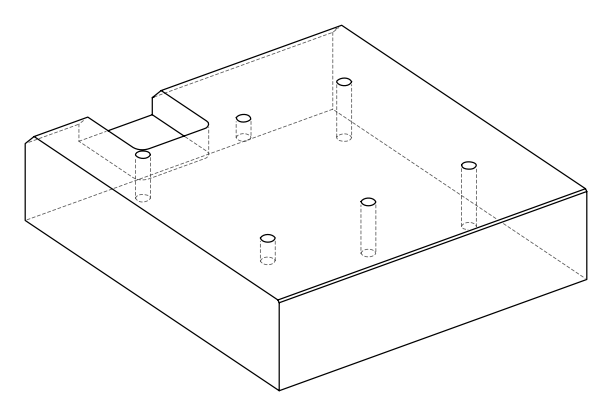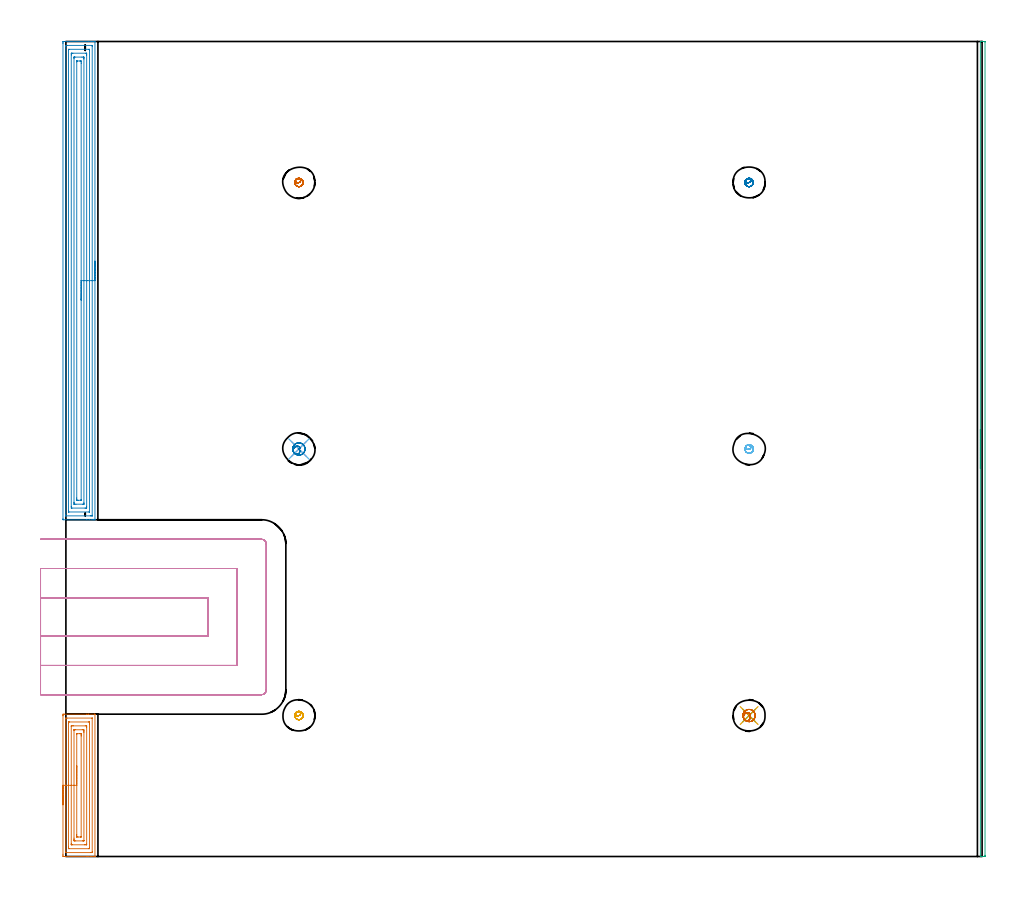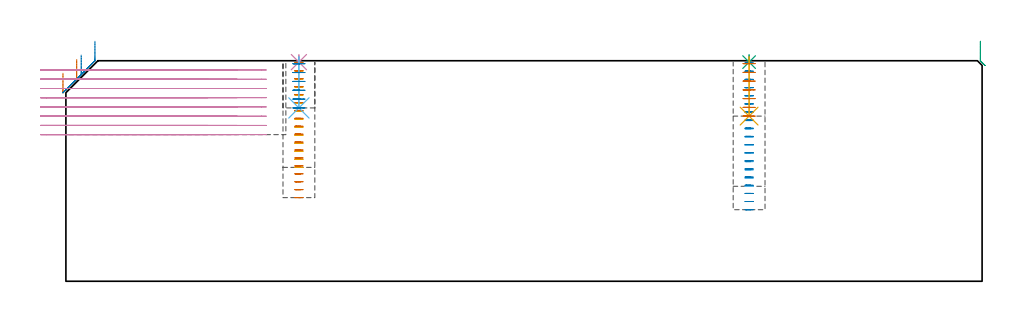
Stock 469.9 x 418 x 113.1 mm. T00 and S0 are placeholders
(PLAN: 14 operations, 5 tool changes, 42.7 min)
(1 AREA_MILL | FG_CHAMFER_SURFACE | UGT0205_001 | 3.82 min | 10816 mm3)
(2 AREA_MILL_1 | FG_CHAMFER_SURFACE_1 | UGT0205_001 | 12.09 min | 33984 mm3)
(3 AREA_MILL_2 | FG_CHAMFER_SURFACE_2 | UGT0205_001 | 3.5 min | 1203 mm3)
(4 MILL_SLOT | SLOT_PARTIAL_RECTANGULAR | UGT0201_094 | Follow Part, ap 5, ae 75% | 15.54 min | 421760 mm3)
(5 MILL_BLIND_HOLE_FROM_SOLID_MATERIAL | STEP1POCKET | NXT0201_011 | Spiral | 1.2 min | 11385 mm3)
(6 MILL_BLIND_HOLE_FROM_SOLID_MATERIAL_1 | STEP1POCKET_3 | NXT0201_011 | Spiral | 1.37 min | 13431 mm3)
(7 MILL_BLIND_HOLE_FROM_SOLID_MATERIAL_2 | STEP1POCKET_4 | NXT0201_011 | Spiral | 1.54 min | 14615 mm3)
(8 MILL_BLIND_HOLE_FROM_SOLID_MATERIAL_3 | STEP1POCKET_5 | NXT0201_011 | Spiral | 1.63 min | 15939 mm3)
(9 SPOT_DRILL | STEP1POCKET_1 | NXT0321_9005460120000 | 0.03 min | 14 mm3)
(10 SPOT_DRILL_1 | STEP1POCKET_2 | NXT0321_9005460120000 | 0.03 min | 21 mm3)
(11 DRILL_BLIND_HOLE_INTO_CENTER | STEP1POCKET_1 | NXT0301_128 | 0.12 min | 3072 mm3)
(12 DRILL_BLIND_HOLE_INTO_CENTER_1 | STEP1POCKET_2 | NXT0301_128 | 0.11 min | 2602 mm3)
(13 MILL_ROUGH_BLIND_HOLE_CONTOUR | STEP1POCKET_1 | NXT0201_010 | Spiral | 0.91 min | 2837 mm3)
(14 MILL_ROUGH_BLIND_HOLE_CONTOUR_1 | STEP1POCKET_2 | NXT0201_010 | Spiral | 0.78 min | 2408 mm3)
(TOOL UGT0205_001 | Chamfer Mill 20 x 3 x 45 deg. | D20 FL50 Z2)
(TOOL UGT0201_094 | End mill 20 mm | D20 FL38 Z4)
(TOOL NXT0201_011 | ENDMILL 12mm [2P460-1200-NA 1630] | D12 FL38 Z6)
(TOOL NXT0321_9005460120000 | NC Spot Drill, 142deg, 12mm, Carbide, Uncoated | D12 PA142 FL30 Z2)
(TOOL NXT0301_128 | Carbide Drill 12mm [861.1-1200-036A1-GP GC34] | D12 PA150 FL37.4 Z2)
(TOOL NXT0201_010 | ENDMILL 10mm [2P460-1000-NA 1630] | D10 FL30 Z6)
(OP 1 AREA_MILL)
G17 G21 G94 G90
T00 M6
G54
G17 G0 G90 X-1.5 Y26.5 S1061 M3
G43 Z123.1 H0
Z106.7
G94 G1 Y26.538 Z105.828 F250.
Y26.652 Z104.964
Y26.841 Z104.112
Y27.103 Z103.28
Y27.437 Z102.474
Y27.84 Z101.7
Y28.308 Z100.964
Y28.84 Z100.272
Y29.429 Z99.629
Y30.072 Z99.04
Y30.764 Z98.508
Y31.5 Z98.04
Y32.274 Z97.637
Y33.08 Z97.303
Y33.912 Z97.041
Y34.763 Z96.852
Y35.628 Z96.738
Y36.5 Z96.7
Y72.178
X-1.498 Y72.459 Z96.702
X-1.491 Y72.994 Z96.705
X-1.431 Y72.997 Z96.765
X-0.889 Y73. Z97.307
X10.718 Z108.911
X11.415 Z109.612
X11.611 Z109.808
X14.633 Z112.831
X14.866 Y72.993 Z113.059
X14.897 Y72.99 Z113.089
X14.9 Y72.902 Z113.1
Y0.097
X14.897 Y0.01 Z113.089
X14.867 Y0.001 Z113.059
X14.864 Z113.056
X14.632 Y0. Z112.831
X12.895 Z111.093
X11.611 Z109.808
X11.415 Z109.613
X10.718 Z108.911
X-0.345 Z97.851
X-0.889 Z97.307
X-1.126 Z97.07
X-1.431 Y0.002 Z96.765
X-1.491 Y0.006 Z96.705
X-1.497 Y0.541 Z96.703
X-1.5 Y1.149 Z96.7
Y36.5
X-0.086 Z98.114
X-0.085 Y70.683 Z98.115
Y70.771
X-0.08 Y70.86 Z98.12
X-0.07 Y70.99 Z98.13
X0.004 Y70.993 Z98.204
X0.578 Y71. Z98.778
X13.442 Y70.999 Z111.642
X13.469 Y70.995 Z111.669
X13.479 Y70.991 Z111.679
X13.481 Y70.949 Z111.681
X13.485 Y70.772 Z111.685
Y2.317
Y2.229
X13.48 Y2.14 Z111.68
X13.47 Y2.01 Z111.67
X13.396 Y2.007 Z111.596
X12.822 Y2. Z111.022
X-0.042 Y2.001 Z98.158
X-0.069 Y2.005 Z98.131
X-0.079 Y2.009 Z98.121
X-0.081 Y2.05 Z98.119
X-0.085 Y2.228 Z98.115
X-0.086 Y36.5 Z98.114
X1.328 Z99.528
X1.329 Y68.477 Z99.529
X1.331 Y68.907 Z99.531
X1.333 Y68.963 Z99.533
X1.334 Y68.984 Z99.534
X1.417 Y68.99 Z99.617
X1.603 Y68.998 Z99.803
X1.696 Y69. Z99.896
X11.704 Y68.999 Z109.904
X11.89 Y68.996 Z110.09
X12.014 Y68.99 Z110.214
X12.066 Y68.983 Z110.266
X12.067 Y68.971 Z110.267
X12.069 Y68.907 Z110.269
X12.071 Y68.449 Z110.271
X12.072 Y68.019 Z110.272
X12.071 Y4.523 Z110.271
X12.069 Y4.093 Z110.269
X12.067 Y4.036 Z110.267
X12.066 Y4.016 Z110.266
X11.983 Y4.01 Z110.183
X11.797 Y4.002 Z109.997
X11.704 Y4. Z109.904
X1.696 Y4.001 Z99.896
X1.51 Y4.004 Z99.71
X1.386 Y4.01 Z99.586
X1.334 Y4.017 Z99.534
X1.333 Y4.029 Z99.533
X1.331 Y4.093 Z99.531
X1.329 Y4.522 Z99.529
X1.328 Y4.981 Z99.528
Y36.5
X2.743 Z100.943
Y66.657
X2.745 Y66.864 Z100.945
X2.748 Y66.967 Z100.948
X2.749 Y66.985 Z100.949
X2.765 Y66.99 Z100.965
X2.818 Y66.997 Z101.018
X3.575 Y67. Z101.775
X3.707 Z101.907
X9.957 Z108.157
X10.605 Y66.992 Z108.805
X10.642 Y66.99 Z108.842
X10.651 Y66.983 Z108.851
X10.653 Y66.965 Z108.853
X10.655 Y66.871 Z108.855
X10.657 Y66.682 Z108.857
Y66.304
Y6.342
X10.655 Y6.136 Z108.855
X10.652 Y6.033 Z108.852
X10.651 Y6.015 Z108.851
X10.635 Y6.01 Z108.835
X10.582 Y6.003 Z108.782
X9.825 Y6. Z108.025
X9.693 Z107.893
X3.442 Z101.642
X2.795 Y6.008 Z100.995
X2.758 Y6.01 Z100.958
X2.749 Y6.016 Z100.949
X2.747 Y6.035 Z100.947
X2.745 Y6.128 Z100.945
X2.743 Y6.318 Z100.943
Y6.696
Y36.5
X4.157 Z102.357
X4.158 Y64.776 Z102.358
X4.16 Y64.88 Z102.36
X4.164 Y64.96 Z102.364
X4.172 Y64.99 Z102.372
X4.201 Y64.992 Z102.401
X4.468 Y64.997 Z102.668
X4.826 Y65. Z103.026
X8.397 Z106.597
X8.932 Y64.994 Z107.132
X9.11 Y64.99 Z107.31
X9.236 Y64.974 Z107.436
X9.239 Y64.777 Z107.439
X9.242 Y64.468 Z107.442
X9.243 Y64.159 Z107.443
Y63.58
X9.242 Y8.224 Z107.442
X9.24 Y8.12 Z107.44
X9.236 Y8.04 Z107.436
X9.228 Y8.01 Z107.428
X9.199 Y8.008 Z107.399
X8.932 Y8.003 Z107.132
X8.574 Y8. Z106.774
X5.002 Y8.001 Z103.202
X4.468 Y8.006 Z102.668
X4.29 Y8.01 Z102.49
X4.164 Y8.026 Z102.364
X4.161 Y8.223 Z102.361
X4.158 Y8.532 Z102.358
X4.157 Y8.841 Z102.357
Y9.42
Y36.5
X5.571 Z103.771
X5.572 Y62.692 Z103.772
X5.573 Y62.862 Z103.773
X5.576 Y62.946 Z103.776
X5.578 Y62.98 Z103.778
X5.635 Y62.99 Z103.835
X5.946 Y62.998 Z104.146
X7.146 Y62.999 Z105.346
X7.733 Y62.996 Z105.933
X7.798 Y62.99 Z105.998
X7.822 Y62.979 Z106.022
X7.825 Y62.905 Z106.025
X7.827 Y62.692 Z106.027
X7.829 Y62.014 Z106.029
Y61.804
X7.828 Y10.308 Z106.028
X7.827 Y10.138 Z106.027
X7.824 Y10.054 Z106.024
X7.822 Y10.02 Z106.022
X7.765 Y10.01 Z105.965
X7.454 Y10.002 Z105.654
X6.254 Y10.001 Z104.454
X5.666 Y10.004 Z103.866
X5.602 Y10.01 Z103.802
X5.578 Y10.021 Z103.778
X5.575 Y10.095 Z103.775
X5.573 Y10.308 Z103.773
X5.571 Y10.986 Z103.771
Y11.196
Y36.5
Y37.372 Z103.809
Y38.236 Z103.923
Y39.088 Z104.112
Y39.92 Z104.374
Y40.726 Z104.708
Y41.5 Z105.111
Y42.236 Z105.58
Y42.928 Z106.111
Y43.571 Z106.7
Y44.16 Z107.343
Y44.691 Z108.035
Y45.16 Z108.771
Y45.563 Z109.545
Y45.897 Z110.351
Y46.159 Z111.183
Y46.348 Z112.035
Y46.462 Z112.9
Y46.5 Z113.771
G0 Z123.1
M5
M2
(OP 2 AREA_MILL_1)
G17 G21 G94 G90
T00 M6
G54
G17 G0 G90 X14.9 Y305.35 S1061 M3
G43 Z123.1 H0
G94 G1 Y305.312 Z122.228 F250.
Y305.198 Z121.363
Y305.009 Z120.512
Y304.747 Z119.68
Y304.413 Z118.874
Y304.01 Z118.1
Y303.542 Z117.364
Y303.01 Z116.672
Y302.421 Z116.029
Y301.778 Z115.439
Y301.086 Z114.908
Y300.35 Z114.44
Y299.576 Z114.037
Y298.77 Z113.703
Y297.938 Z113.441
Y297.087 Z113.252
Y296.222 Z113.138
Y295.35 Z113.1
Y172.879
X14.897 Y172.71 Z113.088
X14.836 Y172.707 Z113.028
X14.41 Y172.7 Z112.609
X14.113 Z112.313
X13.396 Z111.592
X12.145 Z110.342
X10.718 Z108.913
X-1.157 Z97.041
X-1.492 Y172.71 Z96.706
X-1.499 Y173.043 Z96.699
Y173.056 Z96.7
X-1.5 Y417.091
X-1.499 Y417.374 Z96.701
X-1.494 Y417.979 Z96.704
X-1.492 Y417.993 Z96.706
X-0.889 Y418. Z97.308
X11.611 Z109.805
X13.038 Z111.234
X13.396 Z111.592
X14.113 Z112.313
X14.41 Z112.609
X14.836 Y417.993 Z113.028
X14.897 Y417.99 Z113.088
X14.9 Y417.82 Z113.1
Y295.35
X13.486 Z111.686
Y175.025
X13.485 Y174.935 Z111.685
X13.481 Y174.757 Z111.681
X13.479 Y174.712 Z111.679
X13.472 Y174.709 Z111.672
X13.448 Y174.704 Z111.648
X13.396 Y174.702 Z111.596
X12.917 Y174.7 Z111.117
X12.503 Z110.703
X0.004 Y174.701 Z98.204
X-0.055 Y174.702 Z98.145
X-0.072 Y174.705 Z98.128
X-0.076 Y174.708 Z98.124
X-0.079 Y174.728 Z98.121
X-0.083 Y174.846 Z98.117
X-0.085 Y175.025 Z98.115
X-0.086 Y175.114 Z98.114
Y415.675
X-0.085 Y415.765 Z98.115
X-0.081 Y415.944 Z98.119
X-0.079 Y415.989 Z98.121
X-0.072 Y415.992 Z98.128
X-0.048 Y415.996 Z98.152
X0.004 Y415.998 Z98.204
X0.483 Y416. Z98.683
X13.396 Y415.999 Z111.596
X13.455 Y415.998 Z111.655
X13.472 Y415.995 Z111.672
X13.476 Y415.992 Z111.676
X13.479 Y415.972 Z111.679
X13.483 Y415.854 Z111.683
X13.485 Y415.675 Z111.685
X13.486 Y415.586 Z111.686
Y295.35
X12.072 Z110.272
X12.071 Y176.902 Z110.271
X12.07 Y176.787 Z110.27
X12.067 Y176.73 Z110.267
X12.065 Y176.71 Z110.265
X12.014 Y176.707 Z110.214
X11.812 Y176.701 Z110.012
X1.587 Z99.787
X1.453 Y176.704 Z99.653
X1.346 Y176.71 Z99.546
X1.334 Y176.715 Z99.534
X1.332 Y176.723 Z99.532
X1.33 Y176.748 Z99.53
X1.329 Y176.902 Z99.529
X1.328 Y177.364 Z99.528
X1.329 Y413.798 Z99.529
X1.33 Y413.913 Z99.53
X1.333 Y413.97 Z99.533
X1.335 Y413.99 Z99.535
X1.386 Y413.993 Z99.586
X1.588 Y413.999 Z99.788
X11.812 Z110.012
X11.947 Y413.996 Z110.147
X12.053 Y413.99 Z110.253
X12.066 Y413.985 Z110.266
X12.068 Y413.977 Z110.268
X12.07 Y413.952 Z110.27
X12.071 Y413.798 Z110.271
X12.072 Y413.336 Z110.272
Y295.35
X10.657 Z108.857
Y179.584
X10.651 Y178.757 Z108.851
X10.646 Y178.71 Z108.846
X10.597 Y178.706 Z108.797
X10.487 Y178.702 Z108.687
X10.266 Y178.7 Z108.466
X9.825 Z108.025
X3.129 Z101.329
X2.911 Y178.702 Z101.111
X2.803 Y178.705 Z101.003
X2.754 Y178.71 Z100.954
X2.75 Y178.745 Z100.95
X2.743 Y179.523 Z100.943
Y179.584
Y411.116
X2.749 Y411.943 Z100.949
X2.754 Y411.99 Z100.954
X2.803 Y411.994 Z101.003
X2.913 Y411.998 Z101.113
X3.134 Y412. Z101.334
X3.575 Z101.775
X10.271 Z108.471
X10.489 Y411.998 Z108.689
X10.597 Y411.995 Z108.797
X10.646 Y411.99 Z108.846
X10.65 Y411.955 Z108.85
X10.657 Y411.177 Z108.857
Y411.116
Y295.35
X9.243 Z107.443
Y181.372
X9.242 Y181.062 Z107.442
X9.237 Y180.75 Z107.437
X9.236 Y180.715 Z107.436
X9.224 Y180.71 Z107.424
X9.184 Y180.705 Z107.384
X9.1 Y180.702 Z107.3
X8.932 Y180.7 Z107.132
X8.71 Z106.91
X5.139 Z103.339
X4.468 Y180.702 Z102.668
X4.243 Y180.704 Z102.443
X4.175 Y180.71 Z102.375
X4.164 Y180.73 Z102.364
X4.162 Y180.785 Z102.362
X4.158 Y181.372 Z102.358
X4.157 Y181.683 Z102.357
Y409.328
X4.158 Y409.638 Z102.358
X4.163 Y409.95 Z102.363
X4.164 Y409.985 Z102.364
X4.176 Y409.99 Z102.376
X4.216 Y409.995 Z102.416
X4.3 Y409.998 Z102.5
X4.468 Y410. Z102.668
X4.69 Z102.89
X8.261 Z106.461
X8.932 Y409.998 Z107.132
X9.158 Y409.996 Z107.358
X9.225 Y409.99 Z107.425
X9.236 Y409.97 Z107.436
X9.238 Y409.915 Z107.438
X9.242 Y409.328 Z107.442
X9.243 Y409.017 Z107.443
Y295.35
X7.829 Z106.029
Y183.16
X7.827 Y182.818 Z106.027
X7.824 Y182.734 Z106.024
X7.823 Y182.718 Z106.023
X7.812 Y182.71 Z106.012
X7.758 Y182.706 Z105.958
X7.604 Y182.701 Z105.804
X6.254 Y182.7 Z104.454
X5.818 Y182.702 Z104.018
X5.621 Y182.708 Z103.821
X5.578 Y182.71 Z103.778
X5.576 Y182.783 Z103.776
X5.573 Y182.948 Z103.773
X5.572 Y183.16 Z103.772
X5.571 Y183.843 Z103.771
Y407.54
X5.573 Y407.882 Z103.773
X5.576 Y407.966 Z103.776
X5.577 Y407.982 Z103.777
X5.588 Y407.99 Z103.788
X5.642 Y407.994 Z103.842
X5.796 Y407.999 Z103.996
X7.146 Y408. Z105.346
X7.582 Y407.998 Z105.782
X7.779 Y407.992 Z105.979
X7.822 Y407.99 Z106.022
X7.824 Y407.917 Z106.024
X7.827 Y407.752 Z106.027
X7.828 Y407.54 Z106.028
X7.829 Y406.857 Z106.029
Y295.35
Y294.478 Z106.067
Y293.614 Z106.181
Y292.762 Z106.37
Y291.93 Z106.632
Y291.124 Z106.966
Y290.35 Z107.369
Y289.614 Z107.837
Y288.922 Z108.368
Y288.279 Z108.958
Y287.69 Z109.601
Y287.159 Z110.293
Y286.69 Z111.029
Y286.287 Z111.803
Y285.953 Z112.609
Y285.691 Z113.441
Y285.502 Z114.292
Y285.388 Z115.157
Y285.35 Z116.029
G0 Z123.1
M5
M2
(OP 3 AREA_MILL_2)
G17 G21 G94 G90
T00 M6
G54
G17 G0 G90 X469. Y199. S1061 M3
G43 Z123.1 H0
G94 G1 Y199.038 Z122.228 F250.
Y199.152 Z121.363
Y199.341 Z120.512
Y199.603 Z119.68
Y199.937 Z118.874
Y200.34 Z118.1
Y200.808 Z117.364
Y201.34 Z116.672
Y201.929 Z116.029
Y202.572 Z115.44
Y203.264 Z114.908
Y204. Z114.44
Y204.774 Z114.037
Y205.58 Z113.703
Y206.412 Z113.441
Y207.264 Z113.252
Y208.128 Z113.138
Y209. Z113.1
Y417.816
X469.003 Y417.99 Z113.089
X469.133 Y417.997 Z112.96
X469.269 Y418. Z112.83
X469.482 Z112.618
X470.2 Z111.895
X470.559 Z111.537
X471.073 Y417.998 Z111.023
X471.391 Y417.996 Z110.706
X471.393 Y417.98 Z110.704
X471.4 Y417.648 Z110.7
Y0.631
X471.399 Y0.351 Z110.701
X471.393 Y0.02 Z110.704
X471.391 Y0.004 Z110.705
X471.073 Y0. Z111.023
X470.559 Z111.537
X470.2 Z111.895
X469.269 Z112.83
X469.132 Y0.003 Z112.96
X469.003 Y0.01 Z113.088
X469. Y0.184 Z113.1
Y209.
Y209.872 Z113.138
Y210.736 Z113.252
Y211.588 Z113.441
Y212.42 Z113.703
Y213.226 Z114.037
Y214. Z114.44
Y214.736 Z114.908
Y215.428 Z115.44
Y216.071 Z116.029
Y216.66 Z116.672
Y217.192 Z117.364
Y217.66 Z118.1
Y218.063 Z118.874
Y218.397 Z119.68
Y218.659 Z120.512
Y218.848 Z121.363
Y218.962 Z122.228
Y219. Z123.1
M5
M2
(OP 4 MILL_SLOT)
G17 G21 G94 G90
T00 M6
G54
G17 G0 G90 X-13. Y113. S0 M3
G43 Z123.1 H0
Z108.362
G94 G1 X-10. F250.
X72.8 F500.
Y132.7
X-10.
X-13. F250.
Y98.
X-10.
X87.8 F500.
Y147.7
X-10.
X-13. F250.
Y83.
X-10.
X100.3 F500.
G3 X102.8 Y85.5 R2.5
G1 Y160.2
G3 X100.3 Y162.7 R2.5
G1 X-10.
X-13. F250.
G0 Y113. Z103.625
G1 X-10.
X72.8 F500.
Y132.7
X-10.
X-13. F250.
Y98.
X-10.
X87.8 F500.
Y147.7
X-10.
X-13. F250.
Y83.
X-10.
X100.3 F500.
G3 X102.8 Y85.5 R2.5
G1 Y160.2
G3 X100.3 Y162.7 R2.5
G1 X-10.
X-13. F250.
G0 Y113. Z98.887
G1 X-10.
X72.8 F500.
Y132.7
X-10.
X-13. F250.
Y98.
X-10.
X87.8 F500.
Y147.7
X-10.
X-13. F250.
Y83.
X-10.
X100.3 F500.
G3 X102.8 Y85.5 R2.5
G1 Y160.2
G3 X100.3 Y162.7 R2.5
G1 X-10.
X-13. F250.
G0 Y113. Z94.15
G1 X-10.
X72.8 F500.
Y132.7
X-10.
X-13. F250.
Y98.
X-10.
X87.8 F500.
Y147.7
X-10.
X-13. F250.
Y83.
X-10.
X100.3 F500.
G3 X102.8 Y85.5 R2.5
G1 Y160.2
G3 X100.3 Y162.7 R2.5
G1 X-10.
X-13. F250.
G0 Y113. Z89.412
G1 X-10.
X72.8 F500.
Y132.7
X-10.
X-13. F250.
Y98.
X-10.
X87.8 F500.
Y147.7
X-10.
X-13. F250.
Y83.
X-10.
X100.3 F500.
G3 X102.8 Y85.5 R2.5
G1 Y160.2
G3 X100.3 Y162.7 R2.5
G1 X-10.
X-13. F250.
G0 Y113. Z84.675
G1 X-10.
X72.8 F500.
Y132.7
X-10.
X-13. F250.
Y98.
X-10.
X87.8 F500.
Y147.7
X-10.
X-13. F250.
Y83.
X-10.
X100.3 F500.
G3 X102.8 Y85.5 R2.5
G1 Y160.2
G3 X100.3 Y162.7 R2.5
G1 X-10.
X-13. F250.
G0 Y113. Z79.937
G1 X-10.
X72.8 F500.
Y132.7
X-10.
X-13. F250.
Y98.
X-10.
X87.8 F500.
Y147.7
X-10.
X-13. F250.
Y83.
X-10.
X100.3 F500.
G3 X102.8 Y85.5 R2.5
G1 Y160.2
G3 X100.3 Y162.7 R2.5
G1 X-10.
X-13. F250.
G0 Y113. Z75.2
G1 X-10.
X72.8 F500.
Y132.7
X-10.
X-13. F250.
Y98.
X-10.
X87.8 F500.
Y147.7
X-10.
X-13. F250.
Y83.
X-10.
X100.3 F500.
G3 X102.8 Y85.5 R2.5
G1 Y160.2
G3 X100.3 Y162.7 R2.5
G1 X-10.
X-13. F250.
G0 Z123.1
M5
M2
(OP 5 MILL_BLIND_HOLE_FROM_SOLID_MATERIAL)
G17 G21 G94 G90
T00 M6
G54
G17 G0 G90 X119.5 Y72.3 S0 M3
G43 Z123.1 H1
Z111.979
G94 G3 X120.194 Y73.756 R0.893 F250.
X118.147 Y73.971 R1.456
X117.829 Y70.947 R2.15
X118.147 Y73.971 R-2.15
X117.988 Y72.459 R1.075
X119.5 Y72.3 R1.075
G0 Z107.857
G3 X120.194 Y73.756 R0.893
X118.147 Y73.971 R1.456
X117.829 Y70.947 R2.15
X118.147 Y73.971 R-2.15
X117.988 Y72.459 R1.075
X119.5 Y72.3 R1.075
G0 Z103.736
G3 X120.194 Y73.756 R0.893
X118.147 Y73.971 R1.456
X117.829 Y70.947 R2.15
X118.147 Y73.971 R-2.15
X117.988 Y72.459 R1.075
X119.5 Y72.3 R1.075
G0 Z99.614
G3 X120.194 Y73.756 R0.893
X118.147 Y73.971 R1.456
X117.829 Y70.947 R2.15
X118.147 Y73.971 R-2.15
X117.988 Y72.459 R1.075
X119.5 Y72.3 R1.075
G0 Z95.493
G3 X120.194 Y73.756 R0.893
X118.147 Y73.971 R1.456
X117.829 Y70.947 R2.15
X118.147 Y73.971 R-2.15
X117.988 Y72.459 R1.075
X119.5 Y72.3 R1.075
G0 Z91.371
G3 X120.194 Y73.756 R0.893
X118.147 Y73.971 R1.456
X117.829 Y70.947 R2.15
X118.147 Y73.971 R-2.15
X117.988 Y72.459 R1.075
X119.5 Y72.3 R1.075
G0 Z87.25
G3 X120.194 Y73.756 R0.893
X118.147 Y73.971 R1.456
X117.829 Y70.947 R2.15
X118.147 Y73.971 R-2.15
X117.988 Y72.459 R1.075
X119.5 Y72.3 R1.075
G0 Z83.129
G3 X120.194 Y73.756 R0.893
X118.147 Y73.971 R1.456
X117.829 Y70.947 R2.15
X118.147 Y73.971 R-2.15
X117.988 Y72.459 R1.075
X119.5 Y72.3 R1.075
G0 Z79.007
G3 X120.194 Y73.756 R0.893
X118.147 Y73.971 R1.456
X117.829 Y70.947 R2.15
X118.147 Y73.971 R-2.15
X117.988 Y72.459 R1.075
X119.5 Y72.3 R1.075
G0 Z74.886
G3 X120.194 Y73.756 R0.893
X118.147 Y73.971 R1.456
X117.829 Y70.947 R2.15
X118.147 Y73.971 R-2.15
X117.988 Y72.459 R1.075
X119.5 Y72.3 R1.075
G0 Z70.764
G3 X120.194 Y73.756 R0.893
X118.147 Y73.971 R1.456
X117.829 Y70.947 R2.15
X118.147 Y73.971 R-2.15
X117.988 Y72.459 R1.075
X119.5 Y72.3 R1.075
G0 Z66.643
G3 X120.194 Y73.756 R0.893
X118.147 Y73.971 R1.456
X117.829 Y70.947 R2.15
X118.147 Y73.971 R-2.15
X117.988 Y72.459 R1.075
X119.5 Y72.3 R1.075
G0 Z62.521
G3 X120.194 Y73.756 R0.893
X118.147 Y73.971 R1.456
X117.829 Y70.947 R2.15
X118.147 Y73.971 R-2.15
X117.988 Y72.459 R1.075
X119.5 Y72.3 R1.075
G0 Z58.4
G3 X120.194 Y73.756 R0.893
X118.147 Y73.971 R1.456
X117.829 Y70.947 R2.15
X118.147 Y73.971 R-2.15
X117.988 Y72.459 R1.075
X119.5 Y72.3 R1.075
G0 Z123.1
M5
M2
(OP 6 MILL_BLIND_HOLE_FROM_SOLID_MATERIAL_1)
G17 G21 G94 G90
T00 M6
G54
G17 G0 G90 X350.4 Y209. S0 M3
G43 Z123.1 H1
Z111.888
G94 G3 X351.094 Y210.456 R0.893 F250.
X349.047 Y210.671 R1.456
X348.729 Y207.647 R2.15
X349.047 Y210.671 R-2.15
X348.888 Y209.159 R1.075
X350.4 Y209. R1.075
G0 Z107.675
G3 X351.094 Y210.456 R0.893
X349.047 Y210.671 R1.456
X348.729 Y207.647 R2.15
X349.047 Y210.671 R-2.15
X348.888 Y209.159 R1.075
X350.4 Y209. R1.075
G0 Z103.463
G3 X351.094 Y210.456 R0.893
X349.047 Y210.671 R1.456
X348.729 Y207.647 R2.15
X349.047 Y210.671 R-2.15
X348.888 Y209.159 R1.075
X350.4 Y209. R1.075
G0 Z99.25
G3 X351.094 Y210.456 R0.893
X349.047 Y210.671 R1.456
X348.729 Y207.647 R2.15
X349.047 Y210.671 R-2.15
X348.888 Y209.159 R1.075
X350.4 Y209. R1.075
G0 Z95.038
G3 X351.094 Y210.456 R0.893
X349.047 Y210.671 R1.456
X348.729 Y207.647 R2.15
X349.047 Y210.671 R-2.15
X348.888 Y209.159 R1.075
X350.4 Y209. R1.075
G0 Z90.825
G3 X351.094 Y210.456 R0.893
X349.047 Y210.671 R1.456
X348.729 Y207.647 R2.15
X349.047 Y210.671 R-2.15
X348.888 Y209.159 R1.075
X350.4 Y209. R1.075
G0 Z86.613
G3 X351.094 Y210.456 R0.893
X349.047 Y210.671 R1.456
X348.729 Y207.647 R2.15
X349.047 Y210.671 R-2.15
X348.888 Y209.159 R1.075
X350.4 Y209. R1.075
G0 Z82.4
G3 X351.094 Y210.456 R0.893
X349.047 Y210.671 R1.456
X348.729 Y207.647 R2.15
X349.047 Y210.671 R-2.15
X348.888 Y209.159 R1.075
X350.4 Y209. R1.075
G0 Z78.188
G3 X351.094 Y210.456 R0.893
X349.047 Y210.671 R1.456
X348.729 Y207.647 R2.15
X349.047 Y210.671 R-2.15
X348.888 Y209.159 R1.075
X350.4 Y209. R1.075
G0 Z73.975
G3 X351.094 Y210.456 R0.893
X349.047 Y210.671 R1.456
X348.729 Y207.647 R2.15
X349.047 Y210.671 R-2.15
X348.888 Y209.159 R1.075
X350.4 Y209. R1.075
G0 Z69.763
G3 X351.094 Y210.456 R0.893
X349.047 Y210.671 R1.456
X348.729 Y207.647 R2.15
X349.047 Y210.671 R-2.15
X348.888 Y209.159 R1.075
X350.4 Y209. R1.075
G0 Z65.55
G3 X351.094 Y210.456 R0.893
X349.047 Y210.671 R1.456
X348.729 Y207.647 R2.15
X349.047 Y210.671 R-2.15
X348.888 Y209.159 R1.075
X350.4 Y209. R1.075
G0 Z61.338
G3 X351.094 Y210.456 R0.893
X349.047 Y210.671 R1.456
X348.729 Y207.647 R2.15
X349.047 Y210.671 R-2.15
X348.888 Y209.159 R1.075
X350.4 Y209. R1.075
G0 Z57.125
G3 X351.094 Y210.456 R0.893
X349.047 Y210.671 R1.456
X348.729 Y207.647 R2.15
X349.047 Y210.671 R-2.15
X348.888 Y209.159 R1.075
X350.4 Y209. R1.075
G0 Z52.913
G3 X351.094 Y210.456 R0.893
X349.047 Y210.671 R1.456
X348.729 Y207.647 R2.15
X349.047 Y210.671 R-2.15
X348.888 Y209.159 R1.075
X350.4 Y209. R1.075
G0 Z48.7
G3 X351.094 Y210.456 R0.893
X349.047 Y210.671 R1.456
X348.729 Y207.647 R2.15
X349.047 Y210.671 R-2.15
X348.888 Y209.159 R1.075
X350.4 Y209. R1.075
G0 Z123.1
M5
M2
(OP 7 MILL_BLIND_HOLE_FROM_SOLID_MATERIAL_2)
G17 G21 G94 G90
T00 M6
G54
G17 G0 G90 X119.5 Y345.7 S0 M3
G43 Z123.1 H1
Z112.033
G94 G3 X120.194 Y347.156 R0.893 F250.
X118.147 Y347.371 R1.456
X117.829 Y344.347 R2.15
X118.147 Y347.371 R-2.15
X117.988 Y345.859 R1.075
X119.5 Y345.7 R1.075
G0 Z107.967
G3 X120.194 Y347.156 R0.893
X118.147 Y347.371 R1.456
X117.829 Y344.347 R2.15
X118.147 Y347.371 R-2.15
X117.988 Y345.859 R1.075
X119.5 Y345.7 R1.075
G0 Z103.9
G3 X120.194 Y347.156 R0.893
X118.147 Y347.371 R1.456
X117.829 Y344.347 R2.15
X118.147 Y347.371 R-2.15
X117.988 Y345.859 R1.075
X119.5 Y345.7 R1.075
G0 Z99.833
G3 X120.194 Y347.156 R0.893
X118.147 Y347.371 R1.456
X117.829 Y344.347 R2.15
X118.147 Y347.371 R-2.15
X117.988 Y345.859 R1.075
X119.5 Y345.7 R1.075
G0 Z95.767
G3 X120.194 Y347.156 R0.893
X118.147 Y347.371 R1.456
X117.829 Y344.347 R2.15
X118.147 Y347.371 R-2.15
X117.988 Y345.859 R1.075
X119.5 Y345.7 R1.075
G0 Z91.7
G3 X120.194 Y347.156 R0.893
X118.147 Y347.371 R1.456
X117.829 Y344.347 R2.15
X118.147 Y347.371 R-2.15
X117.988 Y345.859 R1.075
X119.5 Y345.7 R1.075
G0 Z87.633
G3 X120.194 Y347.156 R0.893
X118.147 Y347.371 R1.456
X117.829 Y344.347 R2.15
X118.147 Y347.371 R-2.15
X117.988 Y345.859 R1.075
X119.5 Y345.7 R1.075
G0 Z83.567
G3 X120.194 Y347.156 R0.893
X118.147 Y347.371 R1.456
X117.829 Y344.347 R2.15
X118.147 Y347.371 R-2.15
X117.988 Y345.859 R1.075
X119.5 Y345.7 R1.075
G0 Z79.5
G3 X120.194 Y347.156 R0.893
X118.147 Y347.371 R1.456
X117.829 Y344.347 R2.15
X118.147 Y347.371 R-2.15
X117.988 Y345.859 R1.075
X119.5 Y345.7 R1.075
G0 Z75.433
G3 X120.194 Y347.156 R0.893
X118.147 Y347.371 R1.456
X117.829 Y344.347 R2.15
X118.147 Y347.371 R-2.15
X117.988 Y345.859 R1.075
X119.5 Y345.7 R1.075
G0 Z71.367
G3 X120.194 Y347.156 R0.893
X118.147 Y347.371 R1.456
X117.829 Y344.347 R2.15
X118.147 Y347.371 R-2.15
X117.988 Y345.859 R1.075
X119.5 Y345.7 R1.075
G0 Z67.3
G3 X120.194 Y347.156 R0.893
X118.147 Y347.371 R1.456
X117.829 Y344.347 R2.15
X118.147 Y347.371 R-2.15
X117.988 Y345.859 R1.075
X119.5 Y345.7 R1.075
G0 Z63.233
G3 X120.194 Y347.156 R0.893
X118.147 Y347.371 R1.456
X117.829 Y344.347 R2.15
X118.147 Y347.371 R-2.15
X117.988 Y345.859 R1.075
X119.5 Y345.7 R1.075
G0 Z59.167
G3 X120.194 Y347.156 R0.893
X118.147 Y347.371 R1.456
X117.829 Y344.347 R2.15
X118.147 Y347.371 R-2.15
X117.988 Y345.859 R1.075
X119.5 Y345.7 R1.075
G0 Z55.1
G3 X120.194 Y347.156 R0.893
X118.147 Y347.371 R1.456
X117.829 Y344.347 R2.15
X118.147 Y347.371 R-2.15
X117.988 Y345.859 R1.075
X119.5 Y345.7 R1.075
G0 Z51.033
G3 X120.194 Y347.156 R0.893
X118.147 Y347.371 R1.456
X117.829 Y344.347 R2.15
X118.147 Y347.371 R-2.15
X117.988 Y345.859 R1.075
X119.5 Y345.7 R1.075
G0 Z46.967
G3 X120.194 Y347.156 R0.893
X118.147 Y347.371 R1.456
X117.829 Y344.347 R2.15
X118.147 Y347.371 R-2.15
X117.988 Y345.859 R1.075
X119.5 Y345.7 R1.075
G0 Z42.9
G3 X120.194 Y347.156 R0.893
X118.147 Y347.371 R1.456
X117.829 Y344.347 R2.15
X118.147 Y347.371 R-2.15
X117.988 Y345.859 R1.075
X119.5 Y345.7 R1.075
G0 Z123.1
M5
M2
(OP 8 MILL_BLIND_HOLE_FROM_SOLID_MATERIAL_3)
G17 G21 G94 G90
T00 M6
G54
G17 G0 G90 X350.4 Y345.7 S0 M3
G43 Z123.1 H1
Z111.921
G94 G3 X351.094 Y347.156 R0.893 F250.
X349.047 Y347.371 R1.456
X348.729 Y344.347 R2.15
X349.047 Y347.371 R-2.15
X348.888 Y345.859 R1.075
X350.4 Y345.7 R1.075
G0 Z107.742
G3 X351.094 Y347.156 R0.893
X349.047 Y347.371 R1.456
X348.729 Y344.347 R2.15
X349.047 Y347.371 R-2.15
X348.888 Y345.859 R1.075
X350.4 Y345.7 R1.075
G0 Z103.563
G3 X351.094 Y347.156 R0.893
X349.047 Y347.371 R1.456
X348.729 Y344.347 R2.15
X349.047 Y347.371 R-2.15
X348.888 Y345.859 R1.075
X350.4 Y345.7 R1.075
G0 Z99.384
G3 X351.094 Y347.156 R0.893
X349.047 Y347.371 R1.456
X348.729 Y344.347 R2.15
X349.047 Y347.371 R-2.15
X348.888 Y345.859 R1.075
X350.4 Y345.7 R1.075
G0 Z95.205
G3 X351.094 Y347.156 R0.893
X349.047 Y347.371 R1.456
X348.729 Y344.347 R2.15
X349.047 Y347.371 R-2.15
X348.888 Y345.859 R1.075
X350.4 Y345.7 R1.075
G0 Z91.026
G3 X351.094 Y347.156 R0.893
X349.047 Y347.371 R1.456
X348.729 Y344.347 R2.15
X349.047 Y347.371 R-2.15
X348.888 Y345.859 R1.075
X350.4 Y345.7 R1.075
G0 Z86.847
G3 X351.094 Y347.156 R0.893
X349.047 Y347.371 R1.456
X348.729 Y344.347 R2.15
X349.047 Y347.371 R-2.15
X348.888 Y345.859 R1.075
X350.4 Y345.7 R1.075
G0 Z82.668
G3 X351.094 Y347.156 R0.893
X349.047 Y347.371 R1.456
X348.729 Y344.347 R2.15
X349.047 Y347.371 R-2.15
X348.888 Y345.859 R1.075
X350.4 Y345.7 R1.075
G0 Z78.489
G3 X351.094 Y347.156 R0.893
X349.047 Y347.371 R1.456
X348.729 Y344.347 R2.15
X349.047 Y347.371 R-2.15
X348.888 Y345.859 R1.075
X350.4 Y345.7 R1.075
G0 Z74.311
G3 X351.094 Y347.156 R0.893
X349.047 Y347.371 R1.456
X348.729 Y344.347 R2.15
X349.047 Y347.371 R-2.15
X348.888 Y345.859 R1.075
X350.4 Y345.7 R1.075
G0 Z70.132
G3 X351.094 Y347.156 R0.893
X349.047 Y347.371 R1.456
X348.729 Y344.347 R2.15
X349.047 Y347.371 R-2.15
X348.888 Y345.859 R1.075
X350.4 Y345.7 R1.075
G0 Z65.953
G3 X351.094 Y347.156 R0.893
X349.047 Y347.371 R1.456
X348.729 Y344.347 R2.15
X349.047 Y347.371 R-2.15
X348.888 Y345.859 R1.075
X350.4 Y345.7 R1.075
G0 Z61.774
G3 X351.094 Y347.156 R0.893
X349.047 Y347.371 R1.456
X348.729 Y344.347 R2.15
X349.047 Y347.371 R-2.15
X348.888 Y345.859 R1.075
X350.4 Y345.7 R1.075
G0 Z57.595
G3 X351.094 Y347.156 R0.893
X349.047 Y347.371 R1.456
X348.729 Y344.347 R2.15
X349.047 Y347.371 R-2.15
X348.888 Y345.859 R1.075
X350.4 Y345.7 R1.075
G0 Z53.416
G3 X351.094 Y347.156 R0.893
X349.047 Y347.371 R1.456
X348.729 Y344.347 R2.15
X349.047 Y347.371 R-2.15
X348.888 Y345.859 R1.075
X350.4 Y345.7 R1.075
G0 Z49.237
G3 X351.094 Y347.156 R0.893
X349.047 Y347.371 R1.456
X348.729 Y344.347 R2.15
X349.047 Y347.371 R-2.15
X348.888 Y345.859 R1.075
X350.4 Y345.7 R1.075
G0 Z45.058
G3 X351.094 Y347.156 R0.893
X349.047 Y347.371 R1.456
X348.729 Y344.347 R2.15
X349.047 Y347.371 R-2.15
X348.888 Y345.859 R1.075
X350.4 Y345.7 R1.075
G0 Z40.879
G3 X351.094 Y347.156 R0.893
X349.047 Y347.371 R1.456
X348.729 Y344.347 R2.15
X349.047 Y347.371 R-2.15
X348.888 Y345.859 R1.075
X350.4 Y345.7 R1.075
G0 Z36.7
G3 X351.094 Y347.156 R0.893
X349.047 Y347.371 R1.456
X348.729 Y344.347 R2.15
X349.047 Y347.371 R-2.15
X348.888 Y345.859 R1.075
X350.4 Y345.7 R1.075
G0 Z123.1
M5
M2
(OP 9 SPOT_DRILL)
G17 G21 G94 G90
T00 M6
G54
G17 G0 G90 X350.4 Y72.3 S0 M3
G43 Z123.1 H0
G94 G81 G98 Z112.398 F250. R116.1
G80
M5
M2
(OP 10 SPOT_DRILL_1)
G17 G21 G94 G90
T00 M6
G54
G17 G0 G90 X119.5 Y209. S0 M3
G43 Z123.1 H0
G94 G81 G98 Z112.398 F250. R116.1
G80
M5
M2
(OP 11 DRILL_BLIND_HOLE_INTO_CENTER)
G17 G21 G94 G90
T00 M6
G54
G17 G0 G90 X350.4 Y72.3 S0 M3
G43 Z123.1 H1
G94 G81 G98 Z84.7 F250. R115.1
G80
M5
M2
(OP 12 DRILL_BLIND_HOLE_INTO_CENTER_1)
G17 G21 G94 G90
T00 M6
G54
G17 G0 G90 X119.5 Y209. S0 M3
G43 Z123.1 H1
G94 G81 G98 Z88.9 F250. R115.1
G80
M5
M2
(OP 13 MILL_ROUGH_BLIND_HOLE_CONTOUR)
G17 G21 G94 G90
T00 M6
G54
G17 G0 G90 X350.4 Y72.3 S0 M3
G43 Z123.1 H1
Z111.614
G94 G3 X350.853 Y72.99 R0.494 F250.
X349.774 Y73.745 R1.257
X347.712 Y72.448 R2.094
X348.244 Y70.004 R2.207
X352.696 Y70.144 R3.15
X348.244 Y70.004 R-3.15
X350.47 Y70.074 R1.575
X350.4 Y72.3 R1.575
G0 Z107.129
G3 X350.853 Y72.99 R0.494
X349.774 Y73.745 R1.257
X347.712 Y72.448 R2.094
X348.244 Y70.004 R2.207
X352.696 Y70.144 R3.15
X348.244 Y70.004 R-3.15
X350.47 Y70.074 R1.575
X350.4 Y72.3 R1.575
G0 Z102.643
G3 X350.853 Y72.99 R0.494
X349.774 Y73.745 R1.257
X347.712 Y72.448 R2.094
X348.244 Y70.004 R2.207
X352.696 Y70.144 R3.15
X348.244 Y70.004 R-3.15
X350.47 Y70.074 R1.575
X350.4 Y72.3 R1.575
G0 Z98.157
G3 X350.853 Y72.99 R0.494
X349.774 Y73.745 R1.257
X347.712 Y72.448 R2.094
X348.244 Y70.004 R2.207
X352.696 Y70.144 R3.15
X348.244 Y70.004 R-3.15
X350.47 Y70.074 R1.575
X350.4 Y72.3 R1.575
G0 Z93.671
G3 X350.853 Y72.99 R0.494
X349.774 Y73.745 R1.257
X347.712 Y72.448 R2.094
X348.244 Y70.004 R2.207
X352.696 Y70.144 R3.15
X348.244 Y70.004 R-3.15
X350.47 Y70.074 R1.575
X350.4 Y72.3 R1.575
G0 Z89.186
G3 X350.853 Y72.99 R0.494
X349.774 Y73.745 R1.257
X347.712 Y72.448 R2.094
X348.244 Y70.004 R2.207
X352.696 Y70.144 R3.15
X348.244 Y70.004 R-3.15
X350.47 Y70.074 R1.575
X350.4 Y72.3 R1.575
G0 Z84.7
G3 X350.853 Y72.99 R0.494
X349.774 Y73.745 R1.257
X347.712 Y72.448 R2.094
X348.244 Y70.004 R2.207
X352.696 Y70.144 R3.15
X348.244 Y70.004 R-3.15
X350.47 Y70.074 R1.575
X350.4 Y72.3 R1.575
G0 Z123.1
M5
M2
(OP 14 MILL_ROUGH_BLIND_HOLE_CONTOUR_1)
G17 G21 G94 G90
T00 M6
G54
G17 G0 G90 X119.5 Y209. S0 M3
G43 Z123.1 H1
Z111.567
G94 G3 X119.953 Y209.69 R0.494 F250.
X118.874 Y210.445 R1.257
X116.812 Y209.148 R2.094
X117.344 Y206.704 R2.207
X121.796 Y206.844 R3.15
X117.344 Y206.704 R-3.15
X119.57 Y206.774 R1.575
X119.5 Y209. R1.575
G0 Z107.033
G3 X119.953 Y209.69 R0.494
X118.874 Y210.445 R1.257
X116.812 Y209.148 R2.094
X117.344 Y206.704 R2.207
X121.796 Y206.844 R3.15
X117.344 Y206.704 R-3.15
X119.57 Y206.774 R1.575
X119.5 Y209. R1.575
G0 Z102.5
G3 X119.953 Y209.69 R0.494
X118.874 Y210.445 R1.257
X116.812 Y209.148 R2.094
X117.344 Y206.704 R2.207
X121.796 Y206.844 R3.15
X117.344 Y206.704 R-3.15
X119.57 Y206.774 R1.575
X119.5 Y209. R1.575
G0 Z97.967
G3 X119.953 Y209.69 R0.494
X118.874 Y210.445 R1.257
X116.812 Y209.148 R2.094
X117.344 Y206.704 R2.207
X121.796 Y206.844 R3.15
X117.344 Y206.704 R-3.15
X119.57 Y206.774 R1.575
X119.5 Y209. R1.575
G0 Z93.433
G3 X119.953 Y209.69 R0.494
X118.874 Y210.445 R1.257
X116.812 Y209.148 R2.094
X117.344 Y206.704 R2.207
X121.796 Y206.844 R3.15
X117.344 Y206.704 R-3.15
X119.57 Y206.774 R1.575
X119.5 Y209. R1.575
G0 Z88.9
G3 X119.953 Y209.69 R0.494
X118.874 Y210.445 R1.257
X116.812 Y209.148 R2.094
X117.344 Y206.704 R2.207
X121.796 Y206.844 R3.15
X117.344 Y206.704 R-3.15
X119.57 Y206.774 R1.575
X119.5 Y209. R1.575
G0 Z123.1
M5
M2
